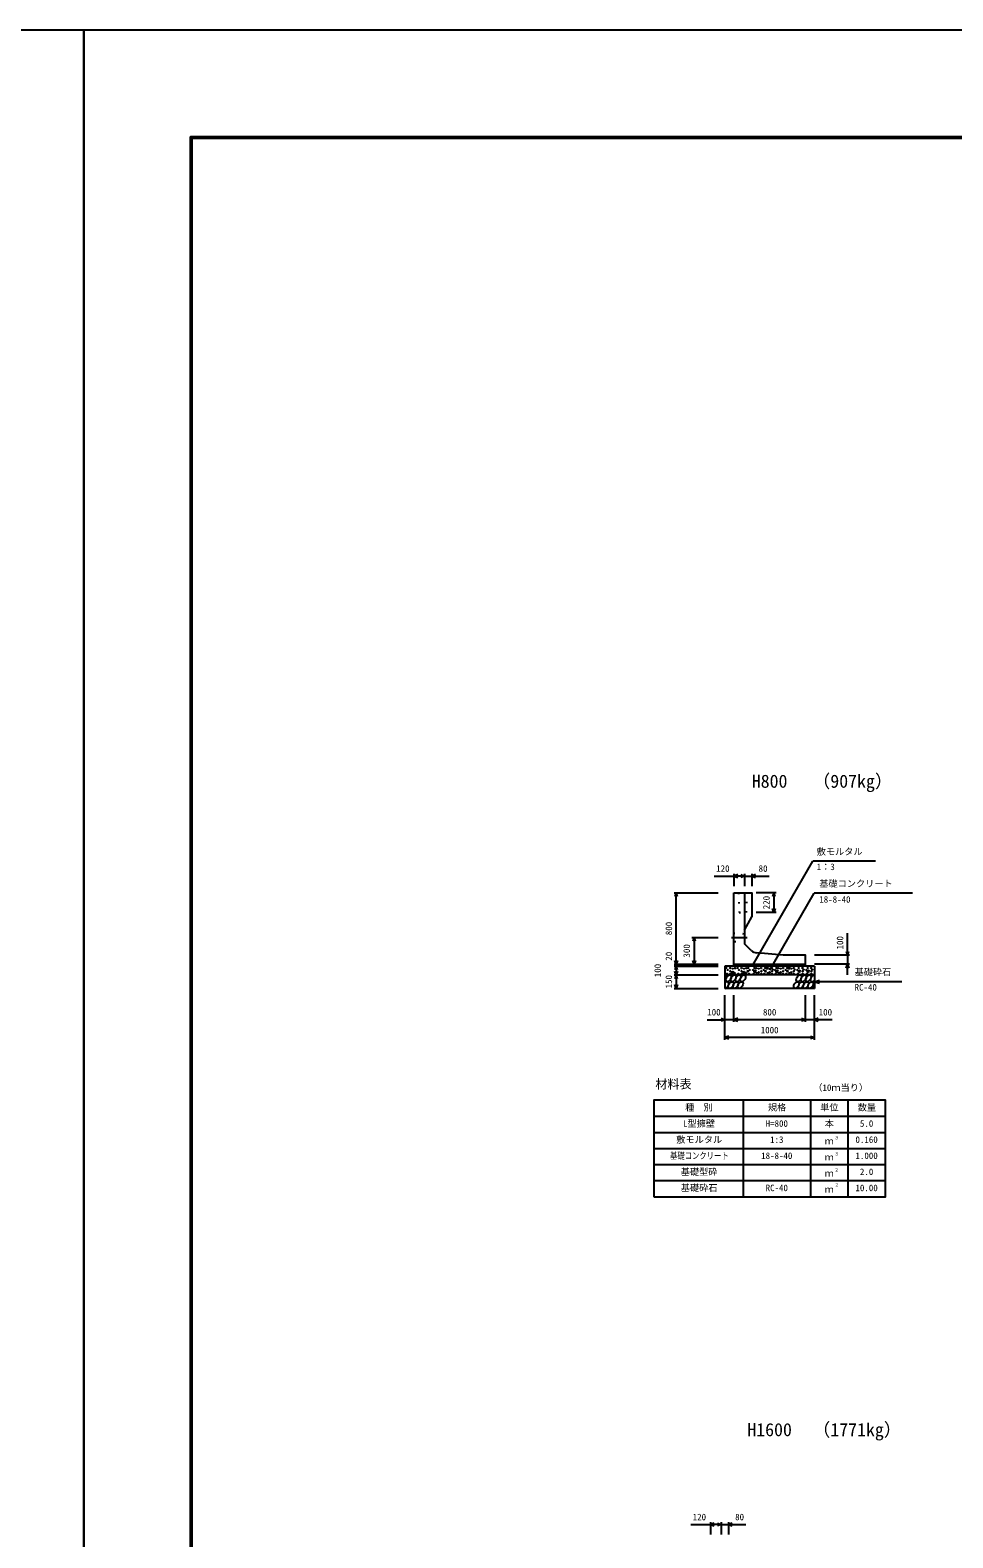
# Model space of a CAD drawing. Units: millimetres, scale not verified. Extents: x -50400 to 50400, y -17820 to 17820.
# Drawn here: x -600 to 9724, y 957 to 17820 of the extents above; entities that cross this region are included whole.
import ezdxf
from ezdxf.enums import TextEntityAlignment as Align

# ---------------------------------------------------------------- set-up
doc = ezdxf.new("R2010")
doc.units = ezdxf.units.MM
doc.header["$LTSCALE"] = 60
doc.linetypes.add('CHAIN1', pattern=[8, 5, -1, 1, -1])
doc.linetypes.add('DOTTED', pattern=[1.75, 0.25, -1.5])
for name, color, linetype, lineweight in [('0-0_CENTER', 7, 'CHAIN1', 25), ('0-1_DIM', 7, 'Continuous', 25), ('0-2_Defpoints', 5, 'Continuous', 25), ('0-3_HATCH', 6, 'Continuous', 25), ('0-4_HYO', 3, 'Continuous', 25), ('0-5_HYO2', 4, 'Continuous', 25), ('0-6_OUTLINE', 1, 'Continuous', 25), ('0-7_OUTLINE2', 4, 'DOTTED', 25), ('0-8_TXT', 7, 'Continuous', 25), ('0-9_WAKU', 3, 'Continuous', 25)]:
    doc.layers.add(name, color=color, linetype=linetype, lineweight=lineweight)
doc.styles.add('ＭＳ ゴシック', font='')
doc.styles.get('ＭＳ ゴシック').set_extended_font_data('MS Gothic')

msp = doc.modelspace()

# ---------------------------------------------------------------- linework, layer by layer
at = {"layer": '0-0_CENTER'}
msp.add_line((7248.39, 7672.07), (7422.95, 7672.07), dxfattribs=at)
at = {"layer": '0-1_DIM'}
for p, q in [((7486.65, 7360.74), (8157.92, 8523.42)), ((8860.33, 8523.42), (8157.92, 8523.42)), ((7054.64, 8358.96), (7274.5, 8358.96)), ((7274.5, 8383.96), (7274.5, 8247.07)), ((7394.5, 8358.96), (7274.5, 8358.96)), ((7394.5, 8383.96), (7394.5, 8247.07)), ((7394.5, 8358.96), (7474.5, 8358.96)), ((7474.5, 8383.96), (7474.5, 8247.07)), ((7474.5, 8358.96), (7670.46, 8358.96)), ((6604.5, 8172.07), (7099.5, 8172.07)), ((6629.5, 7372.07), (6629.5, 8172.07)), ((7746.41, 8172.07), (7524.5, 8172.07)), ((7676.13, 7306.35), (8172.4, 8165.91)), ((7721.41, 8172.07), (7721.41, 7952.07)), ((9271.94, 8165.91), (8172.4, 8165.91)), ((7746.41, 7952.07), (7524.5, 7952.07)), ((6804.5, 7672.07), (7099.5, 7672.07)), ((6829.5, 7672.07), (6829.5, 7372.07)), ((8544.5, 7472.07), (8544.5, 7719.76)), ((8569.5, 7472.07), (8174.5, 7472.07)), ((8544.5, 7472.07), (8544.5, 7372.07)), ((6604.5, 7372.07), (7099.5, 7372.07)), ((6604.5, 7372.07), (7099.5, 7372.07)), ((6604.5, 7352.07), (7099.5, 7352.07)), ((6604.5, 7252.07), (7099.5, 7252.07)), ((6629.5, 7372.07), (6629.5, 7352.07)), ((6629.5, 7352.07), (6629.5, 7252.07)), ((6629.5, 7252.07), (6629.5, 7102.07)), ((6829.5, 7372.07), (7099.5, 7372.07)), ((8569.5, 7372.07), (8174.5, 7372.07)), ((8544.5, 7252.07), (8544.5, 7372.07)), ((6604.5, 7102.07), (7099.5, 7102.07)), ((8174.5, 7177.07), (8232.46, 7192.6)), ((9154.82, 7177.07), (8174.5, 7177.07)), ((8174.5, 7177.07), (8232.46, 7161.54)), ((7174.5, 6527.07), (7174.5, 7027.07)), ((7274.5, 6727.07), (7274.5, 7027.07)), ((8074.5, 6727.07), (8074.5, 7027.07)), ((8074.5, 6727.07), (8074.5, 7027.07)), ((8174.5, 6527.07), (8174.5, 7027.07)), ((6974.96, 6752.07), (7174.5, 6752.07)), ((7274.5, 6752.07), (7174.5, 6752.07)), ((8074.5, 6752.07), (7274.5, 6752.07)), ((8174.5, 6752.07), (8074.5, 6752.07)), ((8374.04, 6752.07), (8174.5, 6752.07)), ((8174.5, 6552.07), (7174.5, 6552.07)), ((6792.14, 1105.95), (7012, 1105.95)), ((7012, 1130.95), (7012, 994.06)), ((7132, 1105.95), (7012, 1105.95)), ((7132, 1130.95), (7132, 994.06)), ((7132, 1105.95), (7212, 1105.95)), ((7212, 1130.95), (7212, 994.06)), ((7212, 1105.95), (7407.96, 1105.95))]:
    msp.add_line(p, q, dxfattribs=at)
for points in [[(7316.79, 8374.35), (7274.5, 8358.96), (7316.79, 8343.57)], [(7352.21, 8374.35), (7394.5, 8358.96), (7352.21, 8343.57)], [(7516.79, 8374.35), (7474.5, 8358.96), (7516.79, 8343.57)], [(6644.89, 8129.78), (6629.5, 8172.07), (6614.11, 8129.78)], [(7736.8, 8129.78), (7721.41, 8172.07), (7706.02, 8129.78)], [(7736.8, 7994.35), (7721.41, 7952.07), (7706.02, 7994.35)], [(6844.89, 7629.78), (6829.5, 7672.07), (6814.11, 7629.78)], [(8529.11, 7514.35), (8544.5, 7472.07), (8559.89, 7514.35)], [(6644.89, 7414.35), (6629.5, 7372.07), (6614.11, 7414.35)], [(6644.89, 7309.78), (6629.5, 7352.07), (6614.11, 7309.78)], [(6644.89, 7294.35), (6629.5, 7252.07), (6614.11, 7294.35)], [(6644.89, 7209.78), (6629.5, 7252.07), (6614.11, 7209.78)], [(6844.89, 7414.35), (6829.5, 7372.07), (6814.11, 7414.35)], [(8529.11, 7329.78), (8544.5, 7372.07), (8559.89, 7329.78)], [(6644.89, 7144.35), (6629.5, 7102.07), (6614.11, 7144.35)], [(7132.21, 6767.46), (7174.5, 6752.07), (7132.21, 6736.68)], [(7316.79, 6767.46), (7274.5, 6752.07), (7316.79, 6736.68)], [(8032.21, 6767.46), (8074.5, 6752.07), (8032.21, 6736.68)], [(8216.79, 6767.46), (8174.5, 6752.07), (8216.79, 6736.68)], [(7216.79, 6567.46), (7174.5, 6552.07), (7216.79, 6536.68)], [(8132.21, 6567.46), (8174.5, 6552.07), (8132.21, 6536.68)], [(7054.29, 1121.35), (7012, 1105.95), (7054.29, 1090.56)], [(7089.71, 1121.35), (7132, 1105.95), (7089.71, 1090.56)], [(7254.29, 1121.35), (7212, 1105.95), (7254.29, 1090.56)]]:
    msp.add_lwpolyline(points, dxfattribs=at)
at = {"layer": '0-2_Defpoints'}
for points in [[(-50400, -17820), (0, -17820), (0, 17820), (-50400, 17820)], [(0, -17820), (50400, -17820), (50400, 17820), (0, 17820)]]:
    msp.add_lwpolyline(points, close=True, dxfattribs=at)
at = {"layer": '0-3_HATCH'}
for centre, radius in [((7190.47, 7329.24), 2.5), ((7197.48, 7266.21), 2.5), ((7204.49, 7308.23), 2.5), ((7233.36, 7330.12), 5), ((7233.36, 7294.23), 2.5), ((7233.36, 7266.21), 2.5), ((7261.4, 7281.1), 10), ((7261.4, 7322.24), 2.5), ((7282.43, 7274.09), 2.5), ((7289.44, 7329.24), 5), ((7316.57, 7329.24), 2.5), ((7323.58, 7266.21), 2.5), ((7330.59, 7308.23), 2.5), ((7359.47, 7330.12), 5), ((7359.47, 7294.23), 2.5), ((7359.47, 7266.21), 2.5), ((7387.51, 7281.1), 10), ((7387.51, 7322.24), 2.5), ((7408.53, 7274.09), 2.5), ((7415.54, 7329.24), 5), ((7429.56, 7294.23), 5), ((7436.57, 7329.24), 2.5), ((7443.58, 7266.21), 2.5), ((7450.59, 7308.23), 2.5), ((7488.41, 7308.23), 2.5), ((7495.42, 7266.21), 2.5), ((7509.44, 7294.23), 10), ((7502.43, 7329.24), 2.5), ((7523.46, 7329.24), 5), ((7530.47, 7274.09), 2.5), ((7551.49, 7281.1), 5), ((7551.49, 7322.24), 2.5), ((7579.53, 7330.12), 5), ((7579.53, 7294.23), 2.5), ((7579.53, 7266.21), 2.5), ((7608.41, 7308.23), 2.5), ((7615.42, 7266.21), 2.5), ((7622.43, 7329.24), 2.5), ((7629.44, 7294.23), 5), ((7643.46, 7329.24), 10), ((7650.47, 7274.09), 2.5), ((7671.49, 7281.1), 5), ((7671.49, 7322.24), 2.5), ((7699.53, 7330.12), 5), ((7699.53, 7294.23), 2.5), ((7699.53, 7266.21), 2.5), ((7710.87, 7312.55), 2.5), ((7733.63, 7308.23), 2.5), ((7740.64, 7266.21), 2.5), ((7754.66, 7294.23), 10), ((7747.65, 7329.24), 2.5), ((7768.68, 7329.24), 5), ((7775.69, 7274.09), 2.5), ((7796.72, 7281.1), 5), ((7796.72, 7322.24), 2.5), ((7824.76, 7330.12), 5), ((7824.76, 7294.23), 2.5), ((7824.76, 7266.21), 2.5), ((7853.63, 7308.23), 2.5), ((7860.64, 7266.21), 2.5), ((7867.65, 7329.24), 2.5), ((7874.66, 7294.23), 5), ((7888.68, 7329.24), 10), ((7895.69, 7274.09), 2.5), ((7916.72, 7281.1), 5), ((7916.72, 7322.24), 2.5), ((7944.76, 7330.12), 5), ((7944.76, 7294.23), 2.5), ((7944.76, 7266.21), 2.5), ((7956.1, 7312.55), 2.5), ((7985.56, 7308.23), 2.5), ((7992.57, 7266.21), 2.5), ((8006.59, 7294.23), 10), ((7999.58, 7329.24), 2.5), ((8043.2, 7330.12), 5), ((8043.2, 7294.23), 2.5), ((8043.2, 7266.21), 2.5), ((8054.54, 7312.55), 2.5), ((8084, 7308.23), 2.5), ((8091.01, 7266.21), 2.5), ((8105.03, 7294.23), 10), ((8098.01, 7329.24), 2.5), ((8140.19, 7330.12), 5), ((8140.19, 7294.23), 2.5), ((8140.19, 7266.21), 2.5), ((8151.53, 7312.55), 2.5)]:
    msp.add_circle(centre, radius, dxfattribs=at)
for centre, start_param, end_param in [((7162.14, 7214.54), 4.385593, 6.67454438), ((8160.64, 7214.54), 0.33577149, 4.44118059), ((7187.46, 7139.55), 3.51114638, 7.548991), ((8185.96, 7139.55), 1.2110787, 3.56587337)]:
    msp.add_ellipse(centre, major_axis=(21.81, 35.31), ratio=0.5792, start_param=start_param, end_param=end_param, dxfattribs=at)
for centre in [(7215.34, 7214.54), (7268.55, 7214.54), (7321.76, 7214.54), (7374.97, 7214.54), (8001.01, 7214.54), (8054.22, 7214.54), (8107.43, 7214.54), (7240.66, 7139.55), (7293.87, 7139.55), (7347.08, 7139.55), (7973.13, 7139.55), (8026.34, 7139.55), (8079.54, 7139.55), (8132.75, 7139.55)]:
    msp.add_ellipse(centre, major_axis=(21.81, 35.31), ratio=0.5792, dxfattribs=at)
at = {"layer": '0-4_HYO'}
for p, q in [((7379.5, 5852.07), (7379.5, 4772.07)), ((8129.5, 5852.07), (8129.5, 4772.07)), ((8549.5, 5852.07), (8549.5, 4772.07)), ((6379.5, 5672.07), (8969.5, 5672.07))]:
    msp.add_line(p, q, dxfattribs=at)
msp.add_lwpolyline([(6379.5, 4772.07), (8969.5, 4772.07), (8969.5, 5852.07), (6379.5, 5852.07)], close=True, dxfattribs=at)
at = {"layer": '0-5_HYO2'}
for p, q in [((6379.5, 5492.07), (8969.5, 5492.07)), ((6379.5, 5312.07), (8969.5, 5312.07)), ((6379.5, 5132.07), (8969.5, 5132.07)), ((6379.5, 4952.07), (8969.5, 4952.07))]:
    msp.add_line(p, q, dxfattribs=at)
at = {"layer": '0-6_OUTLINE'}
for p, q in [((7274.5, 7352.07), (7274.5, 8172.07)), ((7394.5, 8172.07), (7394.5, 7602.07)), ((7394.5, 7752.07), (7474.5, 7902.07)), ((7468.9, 7527.67), (7394.5, 7602.07)), ((7824.5, 7472.07), (7530.56, 7498.79)), ((8174.5, 7352.07), (7174.5, 7352.07)), ((7174.5, 7352.07), (7174.5, 7102.07)), ((8174.5, 7252.07), (7174.5, 7252.07)), ((7274.5, 7372.07), (8074.5, 7372.07)), ((8174.5, 7352.07), (8174.5, 7102.07)), ((8174.5, 7102.07), (7174.5, 7102.07))]:
    msp.add_line(p, q, dxfattribs=at)
for points in [[(7274.5, 8172.07), (7474.5, 8172.07), (7474.5, 7902.07)], [(8074.5, 7352.07), (8074.5, 7472.07), (7824.5, 7472.07)]]:
    msp.add_lwpolyline(points, dxfattribs=at)
msp.add_arc((7539.61, 7598.38), 100, 225, 264.80557, dxfattribs=at)
at = {"layer": '0-7_OUTLINE2'}
for p, q in [((7414.5, 7952.07), (7424.5, 8172.07)), ((7279.5, 7716.75), (7274.5, 7722.07)), ((7279.5, 7627.38), (7274.5, 7622.07)), ((7389.5, 7709.88), (7279.5, 7716.75)), ((7279.5, 7627.38), (7389.5, 7634.25)), ((7389.5, 7709.88), (7394.5, 7714.57)), ((7389.5, 7634.25), (7394.5, 7629.57))]:
    msp.add_line(p, q, dxfattribs=at)
msp.add_lwpolyline([(7324.5, 8172.07), (7334.5, 7952.07), (7414.5, 7952.07)], dxfattribs=at)
at = {"layer": '0-9_WAKU', "lineweight": 50}
msp.add_lwpolyline([(1200, -16620), (49200, -16620), (49200, 16620), (1200, 16620)], close=True, dxfattribs=at)

# ---------------------------------------------------------------- texts
at = {"layer": '0-1_DIM', "style": 'ＭＳ ゴシック'}
for s, p in [('敷モルタル', (8200.77, 8573.42)), ('120', (7075.86, 8383.96)), ('80', (7550.76, 8383.96)), ('1：3', (8200.77, 8403.3)), ('基礎コンクリート', (8229.65, 8215.91)), ('18-8-40', (8229.65, 8038.28)), ('基礎砕石', (8624.75, 7227.07)), ('RC-40', (8624.75, 7055.69)), ('100', (6975.86, 6777.07)), ('800', (7599.5, 6777.07)), ('100', (8223.14, 6777.07)), ('1000', (7574.5, 6577.07)), ('120', (6813.36, 1130.95)), ('80', (7288.26, 1130.95))]:
    msp.add_text(s, height=73.31, dxfattribs=at).set_placement(p, align=Align.BOTTOM_LEFT)
for s, p in [('220', (7696.41, 7987.07)), ('800', (6604.5, 7697.07)), ('300', (6804.5, 7447.07)), ('100', (8519.5, 7537.71)), ('20', (6604.5, 7412.13)), ('100', (6479.5, 7227.07)), ('150', (6604.5, 7102.07))]:
    msp.add_text(s, height=73.31, rotation=90, dxfattribs=at).set_placement(p, align=Align.BOTTOM_LEFT)
at = {"layer": '0-8_TXT', "style": 'ＭＳ ゴシック'}
for s, height, p in [('H800', 146.6, (7474.5, 9302.32)), ('（907kg）', 146.6, (8153.12, 9302.32)), ('材料表', 98.97, (6396.17, 5952.07)), ('（10ｍ当り）', 73.31, (8162.83, 5933.73)), ('種\u3000別', 73.31, (6729.5, 5712.07)), ('規格', 73.31, (7654.5, 5712.07)), ('単位', 73.31, (8239.5, 5712.07)), ('数量', 73.31, (8659.5, 5712.07)), ('L型擁壁', 73.31, (6704.5, 5532.07)), ('H=800', 73.31, (7629.5, 5532.07)), ('本', 73.31, (8289.5, 5532.07)), ('5.0', 73.31, (8684.5, 5532.07)), ('敷モルタル', 73.31, (6629.5, 5352.07)), ('1:3', 73.31, (7679.5, 5352.07)), ('ｍ', 73.31, (8289.5, 5335.4)), ('３', 36.66, (8398.74, 5402.68)), ('0.160', 73.31, (8634.5, 5352.07)), ('18-8-40', 73.31, (7579.5, 5172.07)), ('ｍ', 73.31, (8289.5, 5155.4)), ('３', 36.66, (8398.74, 5222.68)), ('1.000', 73.31, (8634.5, 5172.07)), ('基礎型砕', 73.31, (6679.5, 4992.07)), ('２', 36.66, (8398.74, 5042.68)), ('2.0', 73.31, (8684.5, 4992.07)), ('基礎砕石', 73.31, (6679.5, 4812.07)), ('RC-40', 73.31, (7629.5, 4812.07)), ('ｍ', 73.31, (8289.5, 4975.4)), ('２', 36.66, (8398.74, 4876.01)), ('10.00', 73.31, (8634.5, 4812.07)), ('ｍ', 73.31, (8289.5, 4795.4)), ('H1600', 146.6, (7424.5, 2049.31)), ('（1771kg）', 146.6, (8153.12, 2049.31))]:
    msp.add_text(s, height=height, dxfattribs=at).set_placement(p, align=Align.BOTTOM_LEFT)
at = {"layer": '0-8_TXT', "style": 'ＭＳ ゴシック', "width": 0.8}
msp.add_text('基礎コンクリート', height=73.31, dxfattribs=at).set_placement((6559.5, 5172.07), align=Align.BOTTOM_LEFT)

doc.saveas('drawing.dxf')
